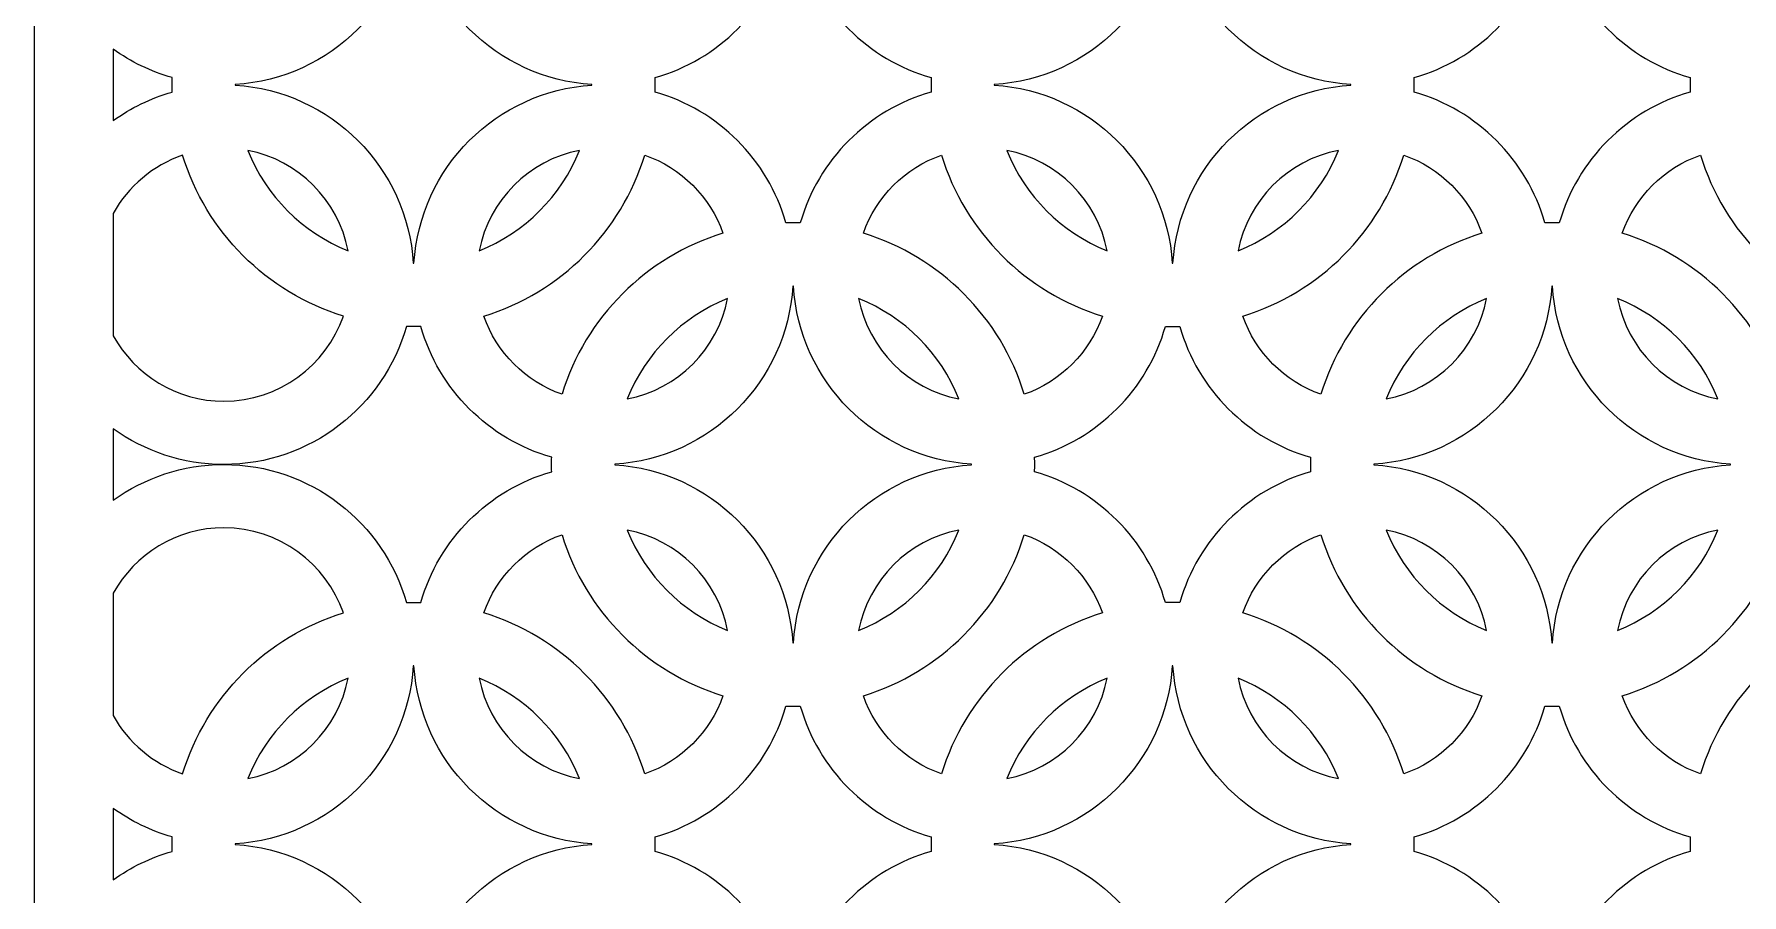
# Model space of a CAD drawing. Header units: centimetres. Extents: x -9.6 to 8.9, y -7.8 to 9.5.
# Drawn here: x -9.58 to -5.68, y -3.595 to -1.631 of the extents above; entities that cross this region are included whole.
import ezdxf

# ---------------------------------------------------------------- set-up
doc = ezdxf.new("R2010")
doc.units = ezdxf.units.CM
doc.header["$MEASUREMENT"] = 0
doc.layers.add('layer 1', color=7, linetype='Continuous')

msp = doc.modelspace()

# ---------------------------------------------------------------- linework, layer by layer
at = {"layer": 'layer 1', "color": 242, "lineweight": 9}
for points, knots in [([(-9.58005, 9.51902), (-9.58005, 9.51902), (-0.91433, 9.51902), (-0.91433, 9.51902), (-0.91433, 9.51902), (-0.91433, 9.51902), (-0.91433, -7.81243), (-0.91433, -7.81243), (-0.91433, -7.81243), (-0.91433, -7.81243), (-9.58005, -7.81243), (-9.58005, -7.81243), (-9.58005, -7.81243), (-9.58005, -7.81243), (-9.58005, 9.51902), (-9.58005, 9.51902)], [0, 0, 0, 0, 0.2, 0.2, 0.2, 0.2, 0.4, 0.4, 0.4, 0.4, 0.6, 0.6, 0.6, 0.6, 1, 1, 1, 1]), ([(-8.71348, -1.33922), (-8.7132, -1.33922), (-8.71294, -1.33922), (-8.71266, -1.33922), (-8.71266, -1.33922), (-8.69961, -1.55717), (-8.52422, -1.73256), (-8.30628, -1.74561), (-8.30628, -1.74561), (-8.30628, -1.74588), (-8.30627, -1.74615), (-8.30627, -1.74642), (-8.30627, -1.74642), (-8.30627, -1.7467), (-8.30628, -1.74696), (-8.30628, -1.74723), (-8.30628, -1.74723), (-8.52422, -1.76029), (-8.69961, -1.93568), (-8.71266, -2.15362), (-8.71266, -2.15362), (-8.71294, -2.15362), (-8.7132, -2.15363), (-8.71348, -2.15363), (-8.71348, -2.15363), (-8.71375, -2.15363), (-8.71402, -2.15362), (-8.71429, -2.15362), (-8.71429, -2.15362), (-8.72734, -1.93568), (-8.90274, -1.76028), (-9.12068, -1.74723), (-9.12068, -1.74723), (-9.12068, -1.74696), (-9.12069, -1.7467), (-9.12069, -1.74642), (-9.12069, -1.74642), (-9.12069, -1.74615), (-9.12068, -1.74588), (-9.12068, -1.74561), (-9.12068, -1.74561), (-8.90273, -1.73256), (-8.72734, -1.55717), (-8.71429, -1.33922), (-8.71429, -1.33922), (-8.71402, -1.33922), (-8.71375, -1.33922), (-8.71348, -1.33922)], [0, 0, 0, 0, 0.0769231, 0.0769231, 0.0769231, 0.0769231, 0.1538462, 0.1538462, 0.1538462, 0.1538462, 0.2307692, 0.2307692, 0.2307692, 0.2307692, 0.3076923, 0.3076923, 0.3076923, 0.3076923, 0.3846154, 0.3846154, 0.3846154, 0.3846154, 0.4615385, 0.4615385, 0.4615385, 0.4615385, 0.5384615, 0.5384615, 0.5384615, 0.5384615, 0.6153846, 0.6153846, 0.6153846, 0.6153846, 0.6923077, 0.6923077, 0.6923077, 0.6923077, 0.7692308, 0.7692308, 0.7692308, 0.7692308, 0.8461538, 0.8461538, 0.8461538, 0.8461538, 1, 1, 1, 1]), ([(-6.98033, -1.33922), (-6.98006, -1.33922), (-6.97979, -1.33922), (-6.97952, -1.33922), (-6.97952, -1.33922), (-6.96647, -1.55717), (-6.79108, -1.73256), (-6.57314, -1.74561), (-6.57314, -1.74561), (-6.57314, -1.74588), (-6.57312, -1.74615), (-6.57312, -1.74642), (-6.57312, -1.74642), (-6.57312, -1.7467), (-6.57314, -1.74696), (-6.57314, -1.74723), (-6.57314, -1.74723), (-6.79108, -1.76029), (-6.96647, -1.93568), (-6.97952, -2.15362), (-6.97952, -2.15362), (-6.97979, -2.15362), (-6.98006, -2.15363), (-6.98033, -2.15363), (-6.98033, -2.15363), (-6.9806, -2.15363), (-6.98087, -2.15362), (-6.98114, -2.15362), (-6.98114, -2.15362), (-6.99419, -1.93568), (-7.16959, -1.76028), (-7.38753, -1.74723), (-7.38753, -1.74723), (-7.38753, -1.74696), (-7.38754, -1.7467), (-7.38754, -1.74642), (-7.38754, -1.74642), (-7.38754, -1.74615), (-7.38753, -1.74588), (-7.38753, -1.74561), (-7.38753, -1.74561), (-7.16958, -1.73256), (-6.99419, -1.55717), (-6.98114, -1.33922), (-6.98114, -1.33922), (-6.98087, -1.33922), (-6.9806, -1.33922), (-6.98033, -1.33922)], [0, 0, 0, 0, 0.0769231, 0.0769231, 0.0769231, 0.0769231, 0.1538462, 0.1538462, 0.1538462, 0.1538462, 0.2307692, 0.2307692, 0.2307692, 0.2307692, 0.3076923, 0.3076923, 0.3076923, 0.3076923, 0.3846154, 0.3846154, 0.3846154, 0.3846154, 0.4615385, 0.4615385, 0.4615385, 0.4615385, 0.5384615, 0.5384615, 0.5384615, 0.5384615, 0.6153846, 0.6153846, 0.6153846, 0.6153846, 0.6923077, 0.6923077, 0.6923077, 0.6923077, 0.7692308, 0.7692308, 0.7692308, 0.7692308, 0.8461538, 0.8461538, 0.8461538, 0.8461538, 1, 1, 1, 1]), ([(-7.83049, -1.43122), (-7.83594, -1.43138), (-7.84141, -1.43149), (-7.8469, -1.43149), (-7.8469, -1.43149), (-7.8524, -1.43149), (-7.85787, -1.43138), (-7.86332, -1.43122), (-7.86332, -1.43122), (-7.90427, -1.57523), (-8.01811, -1.68908), (-8.1621, -1.73002), (-8.1621, -1.73002), (-8.16194, -1.73547), (-8.16184, -1.74093), (-8.16184, -1.74642), (-8.16184, -1.74642), (-8.16184, -1.75191), (-8.16194, -1.75737), (-8.1621, -1.76283), (-8.1621, -1.76283), (-8.0181, -1.80377), (-7.90427, -1.91762), (-7.86332, -2.06162), (-7.86332, -2.06162), (-7.85787, -2.06146), (-7.8524, -2.06136), (-7.8469, -2.06136), (-7.8469, -2.06136), (-7.84141, -2.06136), (-7.83594, -2.06146), (-7.83049, -2.06162), (-7.83049, -2.06162), (-7.78954, -1.91762), (-7.67571, -1.80377), (-7.5317, -1.76283), (-7.5317, -1.76283), (-7.53187, -1.75737), (-7.53197, -1.75191), (-7.53197, -1.74642), (-7.53197, -1.74642), (-7.53197, -1.74093), (-7.53187, -1.73547), (-7.5317, -1.73002), (-7.5317, -1.73002), (-7.67571, -1.68908), (-7.78954, -1.57523), (-7.83049, -1.43122)], [0, 0, 0, 0, 0.0769231, 0.0769231, 0.0769231, 0.0769231, 0.1538462, 0.1538462, 0.1538462, 0.1538462, 0.2307692, 0.2307692, 0.2307692, 0.2307692, 0.3076923, 0.3076923, 0.3076923, 0.3076923, 0.3846154, 0.3846154, 0.3846154, 0.3846154, 0.4615385, 0.4615385, 0.4615385, 0.4615385, 0.5384615, 0.5384615, 0.5384615, 0.5384615, 0.6153846, 0.6153846, 0.6153846, 0.6153846, 0.6923077, 0.6923077, 0.6923077, 0.6923077, 0.7692308, 0.7692308, 0.7692308, 0.7692308, 0.8461538, 0.8461538, 0.8461538, 0.8461538, 1, 1, 1, 1]), ([(-6.09734, -1.43122), (-6.1028, -1.43138), (-6.10827, -1.43149), (-6.11376, -1.43149), (-6.11376, -1.43149), (-6.11925, -1.43149), (-6.12472, -1.43138), (-6.13017, -1.43122), (-6.13017, -1.43122), (-6.17112, -1.57523), (-6.28496, -1.68908), (-6.42896, -1.73002), (-6.42896, -1.73002), (-6.4288, -1.73547), (-6.4287, -1.74093), (-6.4287, -1.74642), (-6.4287, -1.74642), (-6.4287, -1.75191), (-6.4288, -1.75737), (-6.42896, -1.76283), (-6.42896, -1.76283), (-6.28496, -1.80377), (-6.17112, -1.91762), (-6.13017, -2.06162), (-6.13017, -2.06162), (-6.12472, -2.06146), (-6.11925, -2.06136), (-6.11376, -2.06136), (-6.11376, -2.06136), (-6.10827, -2.06136), (-6.1028, -2.06146), (-6.09734, -2.06162), (-6.09734, -2.06162), (-6.0564, -1.91762), (-5.94256, -1.80377), (-5.79856, -1.76283), (-5.79856, -1.76283), (-5.79872, -1.75737), (-5.79883, -1.75191), (-5.79883, -1.74642), (-5.79883, -1.74642), (-5.79883, -1.74093), (-5.79872, -1.73547), (-5.79856, -1.73002), (-5.79856, -1.73002), (-5.94256, -1.68908), (-6.05639, -1.57523), (-6.09734, -1.43122)], [0, 0, 0, 0, 0.0769231, 0.0769231, 0.0769231, 0.0769231, 0.1538462, 0.1538462, 0.1538462, 0.1538462, 0.2307692, 0.2307692, 0.2307692, 0.2307692, 0.3076923, 0.3076923, 0.3076923, 0.3076923, 0.3846154, 0.3846154, 0.3846154, 0.3846154, 0.4615385, 0.4615385, 0.4615385, 0.4615385, 0.5384615, 0.5384615, 0.5384615, 0.5384615, 0.6153846, 0.6153846, 0.6153846, 0.6153846, 0.6923077, 0.6923077, 0.6923077, 0.6923077, 0.7692308, 0.7692308, 0.7692308, 0.7692308, 0.8461538, 0.8461538, 0.8461538, 0.8461538, 1, 1, 1, 1]), ([(-9.39951, -1.82814), (-9.39951, -1.82814), (-9.39951, -1.66471), (-9.39951, -1.66471), (-9.39951, -1.66471), (-9.35922, -1.69377), (-9.31378, -1.71611), (-9.26485, -1.73002), (-9.26485, -1.73002), (-9.26501, -1.73547), (-9.26512, -1.74093), (-9.26512, -1.74642), (-9.26512, -1.74642), (-9.26512, -1.75191), (-9.26501, -1.75737), (-9.26485, -1.76283), (-9.26485, -1.76283), (-9.31378, -1.77674), (-9.35922, -1.79908), (-9.39951, -1.82814)], [0, 0, 0, 0, 0.1666667, 0.1666667, 0.1666667, 0.1666667, 0.3333333, 0.3333333, 0.3333333, 0.3333333, 0.5, 0.5, 0.5, 0.5, 0.6666667, 0.6666667, 0.6666667, 0.6666667, 1, 1, 1, 1]), ([(-9.39951, -2.31928), (-9.39951, -2.31928), (-9.39951, -2.04014), (-9.39951, -2.04014), (-9.39951, -2.04014), (-9.3652, -1.97834), (-9.30888, -1.93031), (-9.24125, -1.90678), (-9.24125, -1.90678), (-9.18777, -2.08203), (-9.04909, -2.22072), (-8.87383, -2.27419), (-8.87383, -2.27419), (-8.91313, -2.38713), (-9.02073, -2.46856), (-9.14677, -2.46856), (-9.14677, -2.46856), (-9.2553, -2.46856), (-9.35017, -2.40817), (-9.39951, -2.31928)], [0, 0, 0, 0, 0.1666667, 0.1666667, 0.1666667, 0.1666667, 0.3333333, 0.3333333, 0.3333333, 0.3333333, 0.5, 0.5, 0.5, 0.5, 0.6666667, 0.6666667, 0.6666667, 0.6666667, 1, 1, 1, 1]), ([(-8.86313, -2.12507), (-8.96737, -2.08364), (-9.0507, -2.00032), (-9.09212, -1.89607), (-9.09212, -1.89607), (-8.97671, -1.91832), (-8.88538, -2.00965), (-8.86313, -2.12507)], [0, 0, 0, 0, 0.3333333, 0.3333333, 0.3333333, 0.3333333, 1, 1, 1, 1]), ([(-8.56382, -2.12507), (-8.54157, -2.00965), (-8.45025, -1.91832), (-8.33483, -1.89607), (-8.33483, -1.89607), (-8.37625, -2.00032), (-8.45958, -2.08364), (-8.56382, -2.12507)], [0, 0, 0, 0, 0.3333333, 0.3333333, 0.3333333, 0.3333333, 1, 1, 1, 1]), ([(-8.37468, -2.45264), (-8.32121, -2.27738), (-8.18252, -2.13869), (-8.00725, -2.08522), (-8.00725, -2.08522), (-8.03624, -2.00192), (-8.1024, -1.93576), (-8.1857, -1.90678), (-8.1857, -1.90678), (-8.23918, -2.08204), (-8.37787, -2.22071), (-8.55311, -2.27419), (-8.55311, -2.27419), (-8.52413, -2.3575), (-8.45798, -2.42366), (-8.37468, -2.45264)], [0, 0, 0, 0, 0.2, 0.2, 0.2, 0.2, 0.4, 0.4, 0.4, 0.4, 0.6, 0.6, 0.6, 0.6, 1, 1, 1, 1]), ([(-7.68655, -2.08522), (-7.51129, -2.13869), (-7.3726, -2.27738), (-7.31913, -2.45264), (-7.31913, -2.45264), (-7.23583, -2.42366), (-7.16967, -2.3575), (-7.14069, -2.27419), (-7.14069, -2.27419), (-7.31595, -2.22072), (-7.45463, -2.08203), (-7.5081, -1.90678), (-7.5081, -1.90678), (-7.59141, -1.93576), (-7.65757, -2.00192), (-7.68655, -2.08522)], [0, 0, 0, 0, 0.2, 0.2, 0.2, 0.2, 0.4, 0.4, 0.4, 0.4, 0.6, 0.6, 0.6, 0.6, 1, 1, 1, 1]), ([(-7.12998, -2.12507), (-7.23423, -2.08364), (-7.31755, -2.00032), (-7.35898, -1.89607), (-7.35898, -1.89607), (-7.24356, -1.91832), (-7.15223, -2.00965), (-7.12998, -2.12507)], [0, 0, 0, 0, 0.3333333, 0.3333333, 0.3333333, 0.3333333, 1, 1, 1, 1]), ([(-6.83068, -2.12507), (-6.80843, -2.00965), (-6.7171, -1.91832), (-6.60168, -1.89607), (-6.60168, -1.89607), (-6.64311, -2.00032), (-6.72643, -2.08364), (-6.83068, -2.12507)], [0, 0, 0, 0, 0.3333333, 0.3333333, 0.3333333, 0.3333333, 1, 1, 1, 1]), ([(-6.64153, -2.45264), (-6.58805, -2.27739), (-6.44938, -2.13869), (-6.27411, -2.08522), (-6.27411, -2.08522), (-6.30309, -2.00192), (-6.36925, -1.93576), (-6.45256, -1.90678), (-6.45256, -1.90678), (-6.50603, -2.08204), (-6.64472, -2.22071), (-6.81997, -2.27419), (-6.81997, -2.27419), (-6.79099, -2.3575), (-6.72483, -2.42366), (-6.64153, -2.45264)], [0, 0, 0, 0, 0.2, 0.2, 0.2, 0.2, 0.4, 0.4, 0.4, 0.4, 0.6, 0.6, 0.6, 0.6, 1, 1, 1, 1]), ([(-5.95341, -2.08522), (-5.77814, -2.13869), (-5.63946, -2.27739), (-5.58598, -2.45264), (-5.58598, -2.45264), (-5.50268, -2.42366), (-5.43653, -2.3575), (-5.40755, -2.27419), (-5.40755, -2.27419), (-5.5828, -2.22072), (-5.72148, -2.08203), (-5.77496, -1.90678), (-5.77496, -1.90678), (-5.85827, -1.93576), (-5.92442, -2.00192), (-5.95341, -2.08522)], [0, 0, 0, 0, 0.2, 0.2, 0.2, 0.2, 0.4, 0.4, 0.4, 0.4, 0.6, 0.6, 0.6, 0.6, 1, 1, 1, 1]), ([(-7.8469, -2.20578), (-7.84663, -2.20578), (-7.84636, -2.2058), (-7.84609, -2.2058), (-7.84609, -2.2058), (-7.83304, -2.42374), (-7.65765, -2.59913), (-7.43971, -2.61218), (-7.43971, -2.61218), (-7.4397, -2.61246), (-7.4397, -2.61272), (-7.4397, -2.613), (-7.4397, -2.613), (-7.4397, -2.61327), (-7.4397, -2.61354), (-7.43971, -2.6138), (-7.43971, -2.6138), (-7.65765, -2.62686), (-7.83304, -2.80225), (-7.84609, -3.0202), (-7.84609, -3.0202), (-7.84636, -3.0202), (-7.84663, -3.0202), (-7.8469, -3.0202), (-7.8469, -3.0202), (-7.84718, -3.0202), (-7.84744, -3.0202), (-7.84772, -3.0202), (-7.84772, -3.0202), (-7.86077, -2.80225), (-8.03616, -2.62686), (-8.2541, -2.6138), (-8.2541, -2.6138), (-8.2541, -2.61354), (-8.25412, -2.61327), (-8.25412, -2.613), (-8.25412, -2.613), (-8.25412, -2.61272), (-8.2541, -2.61246), (-8.2541, -2.61218), (-8.2541, -2.61218), (-8.03616, -2.59913), (-7.86077, -2.42373), (-7.84772, -2.2058), (-7.84772, -2.2058), (-7.84744, -2.2058), (-7.84718, -2.20578), (-7.8469, -2.20578)], [0, 0, 0, 0, 0.0769231, 0.0769231, 0.0769231, 0.0769231, 0.1538462, 0.1538462, 0.1538462, 0.1538462, 0.2307692, 0.2307692, 0.2307692, 0.2307692, 0.3076923, 0.3076923, 0.3076923, 0.3076923, 0.3846154, 0.3846154, 0.3846154, 0.3846154, 0.4615385, 0.4615385, 0.4615385, 0.4615385, 0.5384615, 0.5384615, 0.5384615, 0.5384615, 0.6153846, 0.6153846, 0.6153846, 0.6153846, 0.6923077, 0.6923077, 0.6923077, 0.6923077, 0.7692308, 0.7692308, 0.7692308, 0.7692308, 0.8461538, 0.8461538, 0.8461538, 0.8461538, 1, 1, 1, 1]), ([(-6.11376, -2.20578), (-6.11349, -2.20578), (-6.11322, -2.2058), (-6.11295, -2.2058), (-6.11295, -2.2058), (-6.09989, -2.42374), (-5.9245, -2.59913), (-5.70656, -2.61218), (-5.70656, -2.61218), (-5.70656, -2.61246), (-5.70655, -2.61272), (-5.70655, -2.613), (-5.70655, -2.613), (-5.70655, -2.61327), (-5.70656, -2.61354), (-5.70656, -2.6138), (-5.70656, -2.6138), (-5.9245, -2.62686), (-6.09989, -2.80225), (-6.11295, -3.0202), (-6.11295, -3.0202), (-6.11322, -3.0202), (-6.11349, -3.0202), (-6.11376, -3.0202), (-6.11376, -3.0202), (-6.11403, -3.0202), (-6.1143, -3.0202), (-6.11457, -3.0202), (-6.11457, -3.0202), (-6.12762, -2.80225), (-6.30302, -2.62686), (-6.52096, -2.6138), (-6.52096, -2.6138), (-6.52096, -2.61354), (-6.52097, -2.61327), (-6.52097, -2.613), (-6.52097, -2.613), (-6.52097, -2.61272), (-6.52096, -2.61246), (-6.52096, -2.61218), (-6.52096, -2.61218), (-6.30302, -2.59913), (-6.12762, -2.42373), (-6.11457, -2.2058), (-6.11457, -2.2058), (-6.1143, -2.2058), (-6.11403, -2.20578), (-6.11376, -2.20578)], [0, 0, 0, 0, 0.0769231, 0.0769231, 0.0769231, 0.0769231, 0.1538462, 0.1538462, 0.1538462, 0.1538462, 0.2307692, 0.2307692, 0.2307692, 0.2307692, 0.3076923, 0.3076923, 0.3076923, 0.3076923, 0.3846154, 0.3846154, 0.3846154, 0.3846154, 0.4615385, 0.4615385, 0.4615385, 0.4615385, 0.5384615, 0.5384615, 0.5384615, 0.5384615, 0.6153846, 0.6153846, 0.6153846, 0.6153846, 0.6923077, 0.6923077, 0.6923077, 0.6923077, 0.7692308, 0.7692308, 0.7692308, 0.7692308, 0.8461538, 0.8461538, 0.8461538, 0.8461538, 1, 1, 1, 1]), ([(-8.22555, -2.46334), (-8.18413, -2.3591), (-8.1008, -2.27577), (-7.99656, -2.23435), (-7.99656, -2.23435), (-8.01881, -2.34976), (-8.11013, -2.44109), (-8.22555, -2.46334)], [0, 0, 0, 0, 0.3333333, 0.3333333, 0.3333333, 0.3333333, 1, 1, 1, 1]), ([(-7.69725, -2.23435), (-7.59301, -2.27577), (-7.50968, -2.3591), (-7.46826, -2.46334), (-7.46826, -2.46334), (-7.58367, -2.44109), (-7.675, -2.34976), (-7.69725, -2.23435)], [0, 0, 0, 0, 0.3333333, 0.3333333, 0.3333333, 0.3333333, 1, 1, 1, 1]), ([(-6.4924, -2.46334), (-6.45098, -2.3591), (-6.36765, -2.27577), (-6.26341, -2.23435), (-6.26341, -2.23435), (-6.28566, -2.34976), (-6.37699, -2.44109), (-6.4924, -2.46334)], [0, 0, 0, 0, 0.3333333, 0.3333333, 0.3333333, 0.3333333, 1, 1, 1, 1]), ([(-5.96411, -2.23435), (-5.85986, -2.27577), (-5.77654, -2.3591), (-5.73512, -2.46334), (-5.73512, -2.46334), (-5.85053, -2.44109), (-5.94185, -2.34976), (-5.96411, -2.23435)], [0, 0, 0, 0, 0.3333333, 0.3333333, 0.3333333, 0.3333333, 1, 1, 1, 1]), ([(-9.39951, -2.69473), (-9.39951, -2.69473), (-9.39951, -2.53127), (-9.39951, -2.53127), (-9.39951, -2.53127), (-9.32829, -2.58265), (-9.24096, -2.613), (-9.14677, -2.613), (-9.14677, -2.613), (-8.94902, -2.613), (-8.7815, -2.47936), (-8.72988, -2.29779), (-8.72988, -2.29779), (-8.72443, -2.29795), (-8.71896, -2.29806), (-8.71348, -2.29806), (-8.71348, -2.29806), (-8.70799, -2.29806), (-8.70252, -2.29795), (-8.69707, -2.29779), (-8.69707, -2.29779), (-8.65613, -2.4418), (-8.54227, -2.55563), (-8.39828, -2.59657), (-8.39828, -2.59657), (-8.39844, -2.60203), (-8.39854, -2.6075), (-8.39854, -2.613), (-8.39854, -2.613), (-8.39854, -2.61849), (-8.39844, -2.62395), (-8.39828, -2.62941), (-8.39828, -2.62941), (-8.54227, -2.67035), (-8.65613, -2.78419), (-8.69707, -2.9282), (-8.69707, -2.9282), (-8.70252, -2.92803), (-8.70799, -2.92793), (-8.71348, -2.92793), (-8.71348, -2.92793), (-8.71896, -2.92793), (-8.72443, -2.92803), (-8.72988, -2.9282), (-8.72988, -2.9282), (-8.7815, -2.74663), (-8.94902, -2.613), (-9.14677, -2.613), (-9.14677, -2.613), (-9.24096, -2.613), (-9.32829, -2.64334), (-9.39951, -2.69473)], [0, 0, 0, 0, 0.0714286, 0.0714286, 0.0714286, 0.0714286, 0.1428571, 0.1428571, 0.1428571, 0.1428571, 0.2142857, 0.2142857, 0.2142857, 0.2142857, 0.2857143, 0.2857143, 0.2857143, 0.2857143, 0.3571429, 0.3571429, 0.3571429, 0.3571429, 0.4285714, 0.4285714, 0.4285714, 0.4285714, 0.5, 0.5, 0.5, 0.5, 0.5714286, 0.5714286, 0.5714286, 0.5714286, 0.6428571, 0.6428571, 0.6428571, 0.6428571, 0.7142857, 0.7142857, 0.7142857, 0.7142857, 0.7857143, 0.7857143, 0.7857143, 0.7857143, 0.8571429, 0.8571429, 0.8571429, 0.8571429, 1, 1, 1, 1]), ([(-7.29553, -2.59658), (-7.29537, -2.60203), (-7.29526, -2.6075), (-7.29526, -2.613), (-7.29526, -2.613), (-7.29526, -2.61849), (-7.29537, -2.62395), (-7.29553, -2.62941), (-7.29553, -2.62941), (-7.15153, -2.67035), (-7.03768, -2.78419), (-6.99673, -2.9282), (-6.99673, -2.9282), (-6.99128, -2.92803), (-6.98582, -2.92793), (-6.98033, -2.92793), (-6.98033, -2.92793), (-6.97484, -2.92793), (-6.96938, -2.92803), (-6.96393, -2.9282), (-6.96393, -2.9282), (-6.92298, -2.78419), (-6.80913, -2.67035), (-6.66513, -2.62941), (-6.66513, -2.62941), (-6.66529, -2.62395), (-6.6654, -2.61849), (-6.6654, -2.613), (-6.6654, -2.613), (-6.6654, -2.6075), (-6.66529, -2.60203), (-6.66513, -2.59657), (-6.66513, -2.59657), (-6.80913, -2.55563), (-6.92298, -2.4418), (-6.96393, -2.29779), (-6.96393, -2.29779), (-6.96938, -2.29795), (-6.97484, -2.29806), (-6.98033, -2.29806), (-6.98033, -2.29806), (-6.98582, -2.29806), (-6.99128, -2.29795), (-6.99673, -2.29779), (-6.99673, -2.29779), (-7.03768, -2.4418), (-7.15153, -2.55563), (-7.29553, -2.59658)], [0, 0, 0, 0, 0.0769231, 0.0769231, 0.0769231, 0.0769231, 0.1538462, 0.1538462, 0.1538462, 0.1538462, 0.2307692, 0.2307692, 0.2307692, 0.2307692, 0.3076923, 0.3076923, 0.3076923, 0.3076923, 0.3846154, 0.3846154, 0.3846154, 0.3846154, 0.4615385, 0.4615385, 0.4615385, 0.4615385, 0.5384615, 0.5384615, 0.5384615, 0.5384615, 0.6153846, 0.6153846, 0.6153846, 0.6153846, 0.6923077, 0.6923077, 0.6923077, 0.6923077, 0.7692308, 0.7692308, 0.7692308, 0.7692308, 0.8461538, 0.8461538, 0.8461538, 0.8461538, 1, 1, 1, 1]), ([(-9.39951, -3.18586), (-9.39951, -3.18586), (-9.39951, -2.90671), (-9.39951, -2.90671), (-9.39951, -2.90671), (-9.35017, -2.81781), (-9.2553, -2.75742), (-9.14677, -2.75742), (-9.14677, -2.75742), (-9.02073, -2.75742), (-8.91313, -2.83886), (-8.87383, -2.9518), (-8.87383, -2.9518), (-9.04909, -3.00527), (-9.18777, -3.14396), (-9.24125, -3.31921), (-9.24125, -3.31921), (-9.30888, -3.29568), (-9.3652, -3.24767), (-9.39951, -3.18586)], [0, 0, 0, 0, 0.1666667, 0.1666667, 0.1666667, 0.1666667, 0.3333333, 0.3333333, 0.3333333, 0.3333333, 0.5, 0.5, 0.5, 0.5, 0.6666667, 0.6666667, 0.6666667, 0.6666667, 1, 1, 1, 1]), ([(-7.99656, -2.99164), (-8.1008, -2.95021), (-8.18412, -2.86689), (-8.22555, -2.76264), (-8.22555, -2.76264), (-8.11013, -2.7849), (-8.01881, -2.87622), (-7.99656, -2.99164)], [0, 0, 0, 0, 0.3333333, 0.3333333, 0.3333333, 0.3333333, 1, 1, 1, 1]), ([(-7.46826, -2.76264), (-7.50968, -2.86689), (-7.59301, -2.95021), (-7.69725, -2.99164), (-7.69725, -2.99164), (-7.675, -2.87623), (-7.58368, -2.7849), (-7.46826, -2.76264)], [0, 0, 0, 0, 0.3333333, 0.3333333, 0.3333333, 0.3333333, 1, 1, 1, 1]), ([(-6.26341, -2.99164), (-6.36765, -2.95021), (-6.45098, -2.86689), (-6.4924, -2.76264), (-6.4924, -2.76264), (-6.37699, -2.7849), (-6.28566, -2.87622), (-6.26341, -2.99164)], [0, 0, 0, 0, 0.3333333, 0.3333333, 0.3333333, 0.3333333, 1, 1, 1, 1]), ([(-5.73512, -2.76264), (-5.77654, -2.86689), (-5.85987, -2.95021), (-5.96411, -2.99164), (-5.96411, -2.99164), (-5.94185, -2.87623), (-5.85053, -2.7849), (-5.73512, -2.76264)], [0, 0, 0, 0, 0.3333333, 0.3333333, 0.3333333, 0.3333333, 1, 1, 1, 1]), ([(-8.00725, -3.14077), (-8.18252, -3.08729), (-8.3212, -2.9486), (-8.37468, -2.77335), (-8.37468, -2.77335), (-8.45798, -2.80233), (-8.52413, -2.86849), (-8.55311, -2.9518), (-8.55311, -2.9518), (-8.37787, -3.00527), (-8.23918, -3.14396), (-8.1857, -3.31921), (-8.1857, -3.31921), (-8.1024, -3.29023), (-8.03624, -3.22407), (-8.00725, -3.14077)], [0, 0, 0, 0, 0.2, 0.2, 0.2, 0.2, 0.4, 0.4, 0.4, 0.4, 0.6, 0.6, 0.6, 0.6, 1, 1, 1, 1]), ([(-7.31913, -2.77335), (-7.3726, -2.9486), (-7.5113, -3.0873), (-7.68655, -3.14077), (-7.68655, -3.14077), (-7.65757, -3.22407), (-7.59141, -3.29023), (-7.5081, -3.31921), (-7.5081, -3.31921), (-7.45463, -3.14396), (-7.31595, -3.00527), (-7.14069, -2.9518), (-7.14069, -2.9518), (-7.16967, -2.86849), (-7.23583, -2.80233), (-7.31913, -2.77335)], [0, 0, 0, 0, 0.2, 0.2, 0.2, 0.2, 0.4, 0.4, 0.4, 0.4, 0.6, 0.6, 0.6, 0.6, 1, 1, 1, 1]), ([(-6.27411, -3.14077), (-6.44937, -3.0873), (-6.58806, -2.9486), (-6.64153, -2.77335), (-6.64153, -2.77335), (-6.72483, -2.80233), (-6.79099, -2.86849), (-6.81997, -2.9518), (-6.81997, -2.9518), (-6.64472, -3.00527), (-6.50603, -3.14396), (-6.45256, -3.31921), (-6.45256, -3.31921), (-6.36925, -3.29023), (-6.30309, -3.22407), (-6.27411, -3.14077)], [0, 0, 0, 0, 0.2, 0.2, 0.2, 0.2, 0.4, 0.4, 0.4, 0.4, 0.6, 0.6, 0.6, 0.6, 1, 1, 1, 1]), ([(-5.58598, -2.77335), (-5.63946, -2.94861), (-5.77815, -3.08729), (-5.95341, -3.14077), (-5.95341, -3.14077), (-5.92442, -3.22407), (-5.85827, -3.29023), (-5.77496, -3.31921), (-5.77496, -3.31921), (-5.72148, -3.14396), (-5.5828, -3.00527), (-5.40755, -2.9518), (-5.40755, -2.9518), (-5.43653, -2.86849), (-5.50268, -2.80233), (-5.58598, -2.77335)], [0, 0, 0, 0, 0.2, 0.2, 0.2, 0.2, 0.4, 0.4, 0.4, 0.4, 0.6, 0.6, 0.6, 0.6, 1, 1, 1, 1]), ([(-8.71348, -3.07236), (-8.7132, -3.07236), (-8.71294, -3.07237), (-8.71266, -3.07237), (-8.71266, -3.07237), (-8.69961, -3.29031), (-8.52422, -3.46571), (-8.30628, -3.47876), (-8.30628, -3.47876), (-8.30628, -3.47903), (-8.30627, -3.4793), (-8.30627, -3.47957), (-8.30627, -3.47957), (-8.30627, -3.47984), (-8.30628, -3.48011), (-8.30628, -3.48038), (-8.30628, -3.48038), (-8.52422, -3.49343), (-8.69961, -3.66882), (-8.71266, -3.88676), (-8.71266, -3.88676), (-8.71294, -3.88677), (-8.7132, -3.88678), (-8.71348, -3.88678), (-8.71348, -3.88678), (-8.71375, -3.88678), (-8.71402, -3.88677), (-8.71429, -3.88676), (-8.71429, -3.88676), (-8.72734, -3.66882), (-8.90274, -3.49343), (-9.12068, -3.48038), (-9.12068, -3.48038), (-9.12068, -3.48011), (-9.12069, -3.47984), (-9.12069, -3.47957), (-9.12069, -3.47957), (-9.12069, -3.4793), (-9.12068, -3.47903), (-9.12068, -3.47876), (-9.12068, -3.47876), (-8.90273, -3.46571), (-8.72734, -3.29031), (-8.71429, -3.07237), (-8.71429, -3.07237), (-8.71402, -3.07237), (-8.71375, -3.07236), (-8.71348, -3.07236)], [0, 0, 0, 0, 0.0769231, 0.0769231, 0.0769231, 0.0769231, 0.1538462, 0.1538462, 0.1538462, 0.1538462, 0.2307692, 0.2307692, 0.2307692, 0.2307692, 0.3076923, 0.3076923, 0.3076923, 0.3076923, 0.3846154, 0.3846154, 0.3846154, 0.3846154, 0.4615385, 0.4615385, 0.4615385, 0.4615385, 0.5384615, 0.5384615, 0.5384615, 0.5384615, 0.6153846, 0.6153846, 0.6153846, 0.6153846, 0.6923077, 0.6923077, 0.6923077, 0.6923077, 0.7692308, 0.7692308, 0.7692308, 0.7692308, 0.8461538, 0.8461538, 0.8461538, 0.8461538, 1, 1, 1, 1]), ([(-6.98033, -3.07236), (-6.98006, -3.07236), (-6.97979, -3.07237), (-6.97952, -3.07237), (-6.97952, -3.07237), (-6.96647, -3.29031), (-6.79108, -3.46571), (-6.57314, -3.47876), (-6.57314, -3.47876), (-6.57314, -3.47903), (-6.57312, -3.4793), (-6.57312, -3.47957), (-6.57312, -3.47957), (-6.57312, -3.47984), (-6.57314, -3.48011), (-6.57314, -3.48038), (-6.57314, -3.48038), (-6.79108, -3.49343), (-6.96647, -3.66882), (-6.97952, -3.88676), (-6.97952, -3.88676), (-6.97979, -3.88677), (-6.98006, -3.88678), (-6.98033, -3.88678), (-6.98033, -3.88678), (-6.9806, -3.88678), (-6.98087, -3.88677), (-6.98114, -3.88676), (-6.98114, -3.88676), (-6.99419, -3.66882), (-7.16959, -3.49343), (-7.38753, -3.48038), (-7.38753, -3.48038), (-7.38753, -3.48011), (-7.38754, -3.47984), (-7.38754, -3.47957), (-7.38754, -3.47957), (-7.38754, -3.4793), (-7.38753, -3.47903), (-7.38753, -3.47876), (-7.38753, -3.47876), (-7.16958, -3.46571), (-6.99419, -3.29031), (-6.98114, -3.07237), (-6.98114, -3.07237), (-6.98087, -3.07237), (-6.9806, -3.07236), (-6.98033, -3.07236)], [0, 0, 0, 0, 0.0769231, 0.0769231, 0.0769231, 0.0769231, 0.1538462, 0.1538462, 0.1538462, 0.1538462, 0.2307692, 0.2307692, 0.2307692, 0.2307692, 0.3076923, 0.3076923, 0.3076923, 0.3076923, 0.3846154, 0.3846154, 0.3846154, 0.3846154, 0.4615385, 0.4615385, 0.4615385, 0.4615385, 0.5384615, 0.5384615, 0.5384615, 0.5384615, 0.6153846, 0.6153846, 0.6153846, 0.6153846, 0.6923077, 0.6923077, 0.6923077, 0.6923077, 0.7692308, 0.7692308, 0.7692308, 0.7692308, 0.8461538, 0.8461538, 0.8461538, 0.8461538, 1, 1, 1, 1]), ([(-9.09212, -3.32992), (-9.0507, -3.22567), (-8.96737, -3.14235), (-8.86313, -3.10092), (-8.86313, -3.10092), (-8.88538, -3.21634), (-8.9767, -3.30767), (-9.09212, -3.32992)], [0, 0, 0, 0, 0.3333333, 0.3333333, 0.3333333, 0.3333333, 1, 1, 1, 1]), ([(-8.56382, -3.10092), (-8.45958, -3.14235), (-8.37626, -3.22567), (-8.33483, -3.32992), (-8.33483, -3.32992), (-8.45025, -3.30766), (-8.54157, -3.21634), (-8.56382, -3.10092)], [0, 0, 0, 0, 0.3333333, 0.3333333, 0.3333333, 0.3333333, 1, 1, 1, 1]), ([(-7.35898, -3.32992), (-7.31755, -3.22567), (-7.23423, -3.14235), (-7.12998, -3.10092), (-7.12998, -3.10092), (-7.15224, -3.21634), (-7.24356, -3.30767), (-7.35898, -3.32992)], [0, 0, 0, 0, 0.3333333, 0.3333333, 0.3333333, 0.3333333, 1, 1, 1, 1]), ([(-6.83068, -3.10092), (-6.72643, -3.14235), (-6.64311, -3.22567), (-6.60168, -3.32992), (-6.60168, -3.32992), (-6.7171, -3.30766), (-6.80843, -3.21634), (-6.83068, -3.10092)], [0, 0, 0, 0, 0.3333333, 0.3333333, 0.3333333, 0.3333333, 1, 1, 1, 1]), ([(-7.83049, -3.16437), (-7.83594, -3.16453), (-7.84141, -3.16463), (-7.8469, -3.16463), (-7.8469, -3.16463), (-7.8524, -3.16463), (-7.85787, -3.16453), (-7.86332, -3.16437), (-7.86332, -3.16437), (-7.90427, -3.30837), (-8.01811, -3.42222), (-8.1621, -3.46316), (-8.1621, -3.46316), (-8.16194, -3.46862), (-8.16184, -3.47408), (-8.16184, -3.47957), (-8.16184, -3.47957), (-8.16184, -3.48506), (-8.16194, -3.49052), (-8.1621, -3.49597), (-8.1621, -3.49597), (-8.0181, -3.53692), (-7.90427, -3.65077), (-7.86332, -3.79476), (-7.86332, -3.79476), (-7.85787, -3.7946), (-7.8524, -3.7945), (-7.8469, -3.7945), (-7.8469, -3.7945), (-7.84141, -3.7945), (-7.83594, -3.7946), (-7.83049, -3.79476), (-7.83049, -3.79476), (-7.78954, -3.65077), (-7.67571, -3.53692), (-7.5317, -3.49597), (-7.5317, -3.49597), (-7.53187, -3.49052), (-7.53197, -3.48506), (-7.53197, -3.47957), (-7.53197, -3.47957), (-7.53197, -3.47408), (-7.53187, -3.46862), (-7.5317, -3.46316), (-7.5317, -3.46316), (-7.67571, -3.42222), (-7.78954, -3.30837), (-7.83049, -3.16437)], [0, 0, 0, 0, 0.0769231, 0.0769231, 0.0769231, 0.0769231, 0.1538462, 0.1538462, 0.1538462, 0.1538462, 0.2307692, 0.2307692, 0.2307692, 0.2307692, 0.3076923, 0.3076923, 0.3076923, 0.3076923, 0.3846154, 0.3846154, 0.3846154, 0.3846154, 0.4615385, 0.4615385, 0.4615385, 0.4615385, 0.5384615, 0.5384615, 0.5384615, 0.5384615, 0.6153846, 0.6153846, 0.6153846, 0.6153846, 0.6923077, 0.6923077, 0.6923077, 0.6923077, 0.7692308, 0.7692308, 0.7692308, 0.7692308, 0.8461538, 0.8461538, 0.8461538, 0.8461538, 1, 1, 1, 1]), ([(-6.09734, -3.16437), (-6.1028, -3.16453), (-6.10827, -3.16463), (-6.11376, -3.16463), (-6.11376, -3.16463), (-6.11925, -3.16463), (-6.12472, -3.16453), (-6.13017, -3.16437), (-6.13017, -3.16437), (-6.17112, -3.30837), (-6.28496, -3.42222), (-6.42896, -3.46316), (-6.42896, -3.46316), (-6.4288, -3.46862), (-6.4287, -3.47408), (-6.4287, -3.47957), (-6.4287, -3.47957), (-6.4287, -3.48506), (-6.4288, -3.49052), (-6.42896, -3.49597), (-6.42896, -3.49597), (-6.28496, -3.53692), (-6.17112, -3.65077), (-6.13017, -3.79476), (-6.13017, -3.79476), (-6.12472, -3.7946), (-6.11925, -3.7945), (-6.11376, -3.7945), (-6.11376, -3.7945), (-6.10827, -3.7945), (-6.1028, -3.7946), (-6.09734, -3.79476), (-6.09734, -3.79476), (-6.0564, -3.65077), (-5.94256, -3.53692), (-5.79856, -3.49597), (-5.79856, -3.49597), (-5.79872, -3.49052), (-5.79883, -3.48506), (-5.79883, -3.47957), (-5.79883, -3.47957), (-5.79883, -3.47408), (-5.79872, -3.46862), (-5.79856, -3.46316), (-5.79856, -3.46316), (-5.94256, -3.42222), (-6.05639, -3.30837), (-6.09734, -3.16437)], [0, 0, 0, 0, 0.0769231, 0.0769231, 0.0769231, 0.0769231, 0.1538462, 0.1538462, 0.1538462, 0.1538462, 0.2307692, 0.2307692, 0.2307692, 0.2307692, 0.3076923, 0.3076923, 0.3076923, 0.3076923, 0.3846154, 0.3846154, 0.3846154, 0.3846154, 0.4615385, 0.4615385, 0.4615385, 0.4615385, 0.5384615, 0.5384615, 0.5384615, 0.5384615, 0.6153846, 0.6153846, 0.6153846, 0.6153846, 0.6923077, 0.6923077, 0.6923077, 0.6923077, 0.7692308, 0.7692308, 0.7692308, 0.7692308, 0.8461538, 0.8461538, 0.8461538, 0.8461538, 1, 1, 1, 1]), ([(-9.39951, -3.56128), (-9.39951, -3.56128), (-9.39951, -3.39785), (-9.39951, -3.39785), (-9.39951, -3.39785), (-9.35922, -3.42691), (-9.31378, -3.44925), (-9.26485, -3.46316), (-9.26485, -3.46316), (-9.26501, -3.46862), (-9.26512, -3.47408), (-9.26512, -3.47957), (-9.26512, -3.47957), (-9.26512, -3.48506), (-9.26501, -3.49052), (-9.26485, -3.49597), (-9.26485, -3.49597), (-9.31378, -3.50988), (-9.35922, -3.53222), (-9.39951, -3.56128)], [0, 0, 0, 0, 0.1666667, 0.1666667, 0.1666667, 0.1666667, 0.3333333, 0.3333333, 0.3333333, 0.3333333, 0.5, 0.5, 0.5, 0.5, 0.6666667, 0.6666667, 0.6666667, 0.6666667, 1, 1, 1, 1])]:
    msp.add_open_spline(points, degree=3, knots=knots, dxfattribs=at)

doc.saveas('drawing.dxf')
